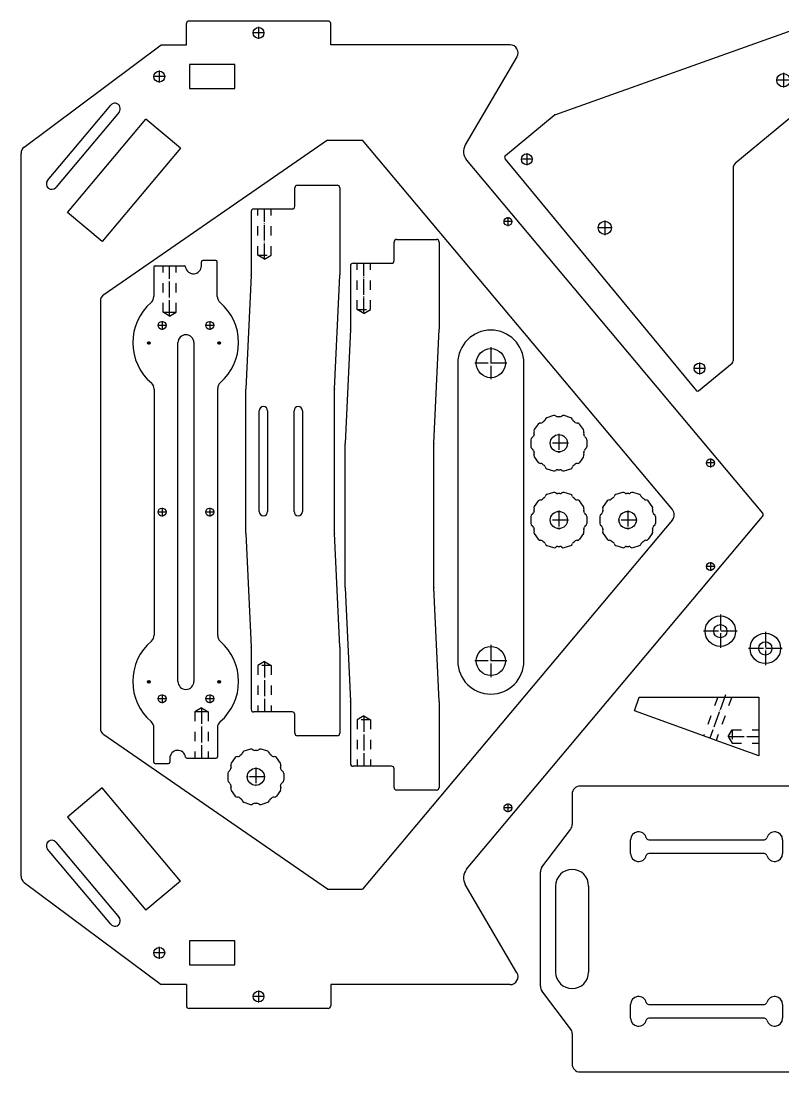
# Model space of a CAD drawing. Header units: millimetres. Extents: x -1774 to 3213, y -1776 to 780.
# Drawn here: x 1970 to 2545, y -961 to -167 of the extents above; entities that cross this region are included whole.
import ezdxf

# ---------------------------------------------------------------- set-up
doc = ezdxf.new("R2010")
doc.units = ezdxf.units.MM
doc.linetypes.add('DASHED', pattern=[15, 7, -8])
doc.linetypes.add('DOT_CENTER', pattern=[14, 12, -1, 0, -1])
doc.layers.add('1', color=7, linetype='Continuous')

# ---------------------------------------------------------------- blocks, each defined once
blk = doc.blocks.new('wagen_basis_10mm__17', base_point=(2362, -961))
at = {"color": 250, "linetype": 'Continuous'}
for p, q in [((2788, -745), (2392, -745)), ((2386, -751), (2386, -774.09)), ((2794, -751), (2794, -774.09)), ((2363.22, -806.22), (2384.78, -777.71)), ((2816.78, -806.22), (2795.21, -777.71)), ((2430.23, -796), (2430.23, -785.6)), ((2443.96, -785.55), (2531.27, -785.55)), ((2545, -785.6), (2545, -796)), ((2635, -785.6), (2635, -796)), ((2736.04, -785.55), (2648.73, -785.55)), ((2749.77, -796), (2749.77, -785.6)), ((2531.27, -796.05), (2443.96, -796.05)), ((2648.73, -796.05), (2736.04, -796.05)), ((2362, -896.16), (2362, -809.84)), ((2818, -896.16), (2818, -809.84)), ((2373.5, -820.5), (2373.5, -885.5)), ((2398.5, -820.5), (2398.5, -885.5)), ((2781.5, -820.5), (2781.5, -885.5)), ((2806.5, -820.5), (2806.5, -885.5)), ((2384.78, -928.29), (2363.22, -899.78)), ((2795.21, -928.29), (2816.78, -899.78)), ((2430.23, -920.4), (2430.23, -910)), ((2443.96, -909.95), (2531.27, -909.95)), ((2545, -910), (2545, -920.4)), ((2635, -920.4), (2635, -910)), ((2648.73, -909.95), (2736.04, -909.95)), ((2749.77, -910), (2749.77, -920.4)), ((2531.27, -920.45), (2443.96, -920.45)), ((2648.73, -920.45), (2736.04, -920.45)), ((2386, -931.91), (2386, -955)), ((2794, -931.91), (2794, -955)), ((2392, -961), (2788, -961))]:
    blk.add_line(p, q, dxfattribs=at)
for centre, radius, start, end in [((2392, -751), 6, 90, 180), ((2788, -751), 6, 360, 90), ((2380, -774.09), 6, 322.89203, 0), ((2800, -774.09), 6, 180, 217.10797), ((2436.23, -785.6), 6, 14.84767, 180), ((2443.96, -783.55), 2, 194.84767, 270), ((2531.27, -783.55), 2, 270, 345.15233), ((2539, -785.6), 6, 0, 165.15233), ((2641, -785.6), 6, 14.84767, 180), ((2648.73, -783.55), 2, 194.84767, 270), ((2736.04, -783.55), 2, 270, 345.15233), ((2743.77, -785.6), 6, 360, 165.15233), ((2436.23, -796), 6, 180, 345.15233), ((2443.96, -798.05), 2, 90, 165.15233), ((2531.27, -798.05), 2, 14.84767, 90), ((2539, -796), 6, 194.84767, 360), ((2641, -796), 6, 180, 345.15233), ((2648.73, -798.05), 2, 90, 165.15233), ((2736.04, -798.05), 2, 14.84767, 90), ((2743.77, -796), 6, 194.84767, 360), ((2368, -809.84), 6, 142.89203, 180), ((2386, -820.5), 12.5, 0, 180), ((2794, -820.5), 12.5, 0, 180), ((2812, -809.84), 6, 360, 37.10797), ((2386, -885.5), 12.5, 180, 0), ((2794, -885.5), 12.5, 180, 0), ((2368, -896.16), 6, 180, 217.10797), ((2812, -896.16), 6, 322.89203, 360), ((2436.23, -910), 6, 14.84767, 180), ((2539, -910), 6, 360, 165.15233), ((2641, -910), 6, 14.84767, 180), ((2743.77, -910), 6, 0, 165.15233), ((2443.96, -907.95), 2, 194.84767, 270), ((2531.27, -907.95), 2, 270, 345.15233), ((2648.73, -907.95), 2, 194.84767, 270), ((2736.04, -907.95), 2, 270, 345.15233), ((2436.23, -920.4), 6, 180, 345.15233), ((2443.96, -922.45), 2, 90, 165.15233), ((2531.27, -922.45), 2, 14.84767, 90), ((2539, -920.4), 6, 194.84767, 360), ((2641, -920.4), 6, 180, 345.15233), ((2648.73, -922.45), 2, 90, 165.15233), ((2736.04, -922.45), 2, 14.84767, 90), ((2743.77, -920.4), 6, 194.84767, 0), ((2380, -931.91), 6, 0, 37.10797), ((2800, -931.91), 6, 142.89203, 180), ((2392, -955), 6, 180, 270), ((2788, -955), 6, 270, 360)]:
    blk.add_arc(centre, radius, start, end, dxfattribs=at)
blk = doc.blocks.new('Vordans83', base_point=(2590, -853))
blk.add_blockref('wagen_basis_10mm__17', (2362, -961))
blk = doc.blocks.new('holzeinlage_griff__136', base_point=(2486.5, -639.5))
at = {"color": 250, "linetype": 'Continuous'}
for radius in [11.5, 5]:
    blk.add_circle((2498, -628), radius, dxfattribs=at)
at = {"layer": '1', "color": 30, "linetype": 'DOT_CENTER'}
for p, q in [((2498, -615.35), (2498, -640.65)), ((2510.65, -628), (2485.35, -628))]:
    blk.add_line(p, q, dxfattribs=at)
blk = doc.blocks.new('Vordans78', base_point=(2498, -628))
blk.add_blockref('holzeinlage_griff__136', (2486.5, -639.5))
blk = doc.blocks.new('holzeinlage_griff__138', base_point=(2520.5, -652.5))
at = {"color": 250, "linetype": 'Continuous'}
for radius in [11.5, 5]:
    blk.add_circle((2532, -641), radius, dxfattribs=at)
at = {"layer": '1', "color": 30, "linetype": 'DOT_CENTER'}
for p, q in [((2532, -628.35), (2532, -653.65)), ((2544.65, -641), (2519.35, -641))]:
    blk.add_line(p, q, dxfattribs=at)
blk = doc.blocks.new('Vordans76', base_point=(2532, -641))
blk.add_blockref('holzeinlage_griff__138', (2520.5, -652.5))
blk = doc.blocks.new('dose_409__166', base_point=(2054, -728))
at = {"color": 250, "linetype": 'Continuous'}
for p, q in [((2105.9, -352), (2105.9, -349)), ((2116.9, -348), (2106.9, -348)), ((2117.9, -375.05), (2117.9, -349)), ((2069.9, -353), (2069.9, -375.21)), ((2070.9, -352), (2076.9, -352)), ((2076.9, -352), (2086.9, -352)), ((2086.9, -352), (2092.98, -352)), ((2088.19, -666), (2088.19, -410)), ((2100.19, -410), (2100.19, -666)), ((2070.19, -445.03), (2070.19, -630.97)), ((2118.19, -631.29), (2118.19, -444.71)), ((2070, -727), (2070, -700.87)), ((2118, -700.87), (2118, -723)), ((2071, -728), (2081, -728)), ((2082, -724), (2082, -727)), ((2094.93, -724), (2100.96, -724)), ((2100.96, -724), (2110.96, -724)), ((2110.96, -724), (2117, -724))]:
    blk.add_line(p, q, dxfattribs=at)
at = {"color": 160, "linetype": 'DASHED'}
for p, q in [((2076.9, -387), (2076.9, -352)), ((2086.9, -387), (2086.9, -352)), ((2076.9, -387), (2081.9, -387)), ((2081.9, -390), (2076.9, -387)), ((2081.9, -387), (2086.9, -387)), ((2081.9, -390), (2086.9, -387)), ((2105.96, -686), (2100.96, -689)), ((2105.96, -689), (2100.96, -689)), ((2100.96, -689), (2100.96, -724)), ((2105.96, -686), (2110.96, -689)), ((2110.96, -689), (2105.96, -689)), ((2110.96, -689), (2110.96, -724))]:
    blk.add_line(p, q, dxfattribs=at)
at = {"color": 250, "linetype": 'Continuous'}
for centre, radius in [((2076.19, -397), 3), ((2112.19, -397), 3), ((2066.12, -410.25), 1), ((2119.34, -410.25), 1), ((2076.19, -538), 3), ((2112.19, -538), 3), ((2066.12, -666.25), 1), ((2119.34, -666.25), 1), ((2076.19, -679), 3), ((2112.19, -679), 3)]:
    blk.add_circle(centre, radius, dxfattribs=at)
for centre, radius, start, end in [((2106.9, -349), 1, 90, 180), ((2116.9, -349), 1, 0, 90), ((2070.9, -353), 1, 90, 180), ((2092.98, -353), 1, 8.21321, 90), ((2099.9, -352), 6, 188.21321, 0), ((2094, -410), 40, 130.86285, 229.60748), ((2063.9, -375.21), 6, 310.86285, 0), ((2123.9, -375.05), 6, 180, 229.45107), ((2094, -410), 40, 311.02038, 49.45107), ((2094.19, -410), 6, 0, 180), ((2064.19, -445.03), 6, 0, 49.60748), ((2124.19, -444.71), 6, 131.02038, 180), ((2064.19, -630.97), 6, 310.39252, 0), ((2124.19, -631.29), 6, 180, 228.97962), ((2094, -666), 40, 130.39252, 229.29429), ((2094, -666), 40, 310.70571, 48.97962), ((2094.19, -666), 6, 180, 0), ((2064, -700.87), 6, 0, 49.29429), ((2124, -700.87), 6, 130.70571, 180), ((2088, -724), 6, 8.21321, 180), ((2071, -727), 1, 180, 270), ((2081, -727), 1, 270, 0), ((2094.93, -723), 1, 188.21321, 270), ((2117, -723), 1, 270, 0)]:
    blk.add_arc(centre, radius, start, end, dxfattribs=at)
at = {"layer": '1', "color": 30, "linetype": 'DOT_CENTER'}
for p, q in [((2081.9, -390), (2081.9, -352)), ((2079.49, -397), (2072.89, -397)), ((2076.19, -393.7), (2076.19, -400.3)), ((2115.49, -397), (2108.89, -397)), ((2112.19, -393.7), (2112.19, -400.3)), ((2067.22, -410.25), (2065.02, -410.25)), ((2066.12, -409.15), (2066.12, -411.35)), ((2120.44, -410.25), (2118.24, -410.25)), ((2119.34, -409.15), (2119.34, -411.35)), ((2079.49, -538), (2072.89, -538)), ((2076.19, -534.7), (2076.19, -541.3)), ((2115.49, -538), (2108.89, -538)), ((2112.19, -534.7), (2112.19, -541.3)), ((2067.22, -666.25), (2065.02, -666.25)), ((2066.12, -665.15), (2066.12, -667.35)), ((2120.44, -666.25), (2118.24, -666.25)), ((2119.34, -665.15), (2119.34, -667.35)), ((2079.49, -679), (2072.89, -679)), ((2076.19, -675.7), (2076.19, -682.3)), ((2115.49, -679), (2108.89, -679)), ((2112.19, -675.7), (2112.19, -682.3)), ((2105.96, -686), (2105.96, -724))]:
    blk.add_line(p, q, dxfattribs=at)
blk = doc.blocks.new('Vordans47', base_point=(2094, -538))
blk.add_blockref('dose_409__166', (2054, -728))
blk = doc.blocks.new('füße_1__174', base_point=(2433.02, -722.27))
at = {"color": 250, "linetype": 'Continuous'}
for p, q in [((2433.02, -688.07), (2436.78, -677.73)), ((2436.78, -677.73), (2496.03, -677.73)), ((2496.03, -677.73), (2506.67, -677.73)), ((2506.67, -677.73), (2526.98, -677.73)), ((2526.98, -677.73), (2526.98, -702.61)), ((2485.34, -707.11), (2433.02, -688.07)), ((2526.98, -702.61), (2526.98, -712.61)), ((2494.73, -710.53), (2485.34, -707.11)), ((2526.98, -722.27), (2494.73, -710.53)), ((2526.98, -712.61), (2526.98, -722.27))]:
    blk.add_line(p, q, dxfattribs=at)
at = {"color": 160, "linetype": 'DASHED'}
for p, q in [((2496.03, -677.73), (2485.34, -707.11)), ((2506.67, -677.73), (2494.73, -710.53)), ((2503.98, -707.61), (2506.98, -702.61)), ((2506.98, -702.61), (2506.98, -712.61)), ((2506.98, -702.61), (2526.98, -702.61)), ((2503.98, -707.61), (2506.98, -712.61)), ((2506.98, -712.61), (2526.98, -712.61))]:
    blk.add_line(p, q, dxfattribs=at)
at = {"layer": '1', "color": 30, "linetype": 'DOT_CENTER'}
for p, q in [((2501.97, -676.02), (2490.03, -708.82)), ((2503.98, -707.61), (2526.98, -707.61))]:
    blk.add_line(p, q, dxfattribs=at)
blk = doc.blocks.new('Vordans39', base_point=(2480, -700))
blk.add_blockref('füße_1__174', (2433.02, -722.27))
blk = doc.blocks.new('seitenteil_wagen__175', base_point=(2334.95, -446.67))
at = {"color": 250, "linetype": 'Continuous'}
for p, q in [((2373.01, -237.79), (2556.52, -172.3)), ((2509.78, -273.82), (2580.84, -215.12)), ((2335.68, -268.48), (2372.41, -238.13)), ((2335.41, -271.3), (2479.98, -446.3)), ((2507.6, -278.45), (2507.6, -423.84)), ((2481.39, -446.44), (2506.87, -425.38))]:
    blk.add_line(p, q, dxfattribs=at)
for centre, radius in [((2564.92, -195.84), 5), ((2545.65, -211.76), 5), ((2351.73, -271.43), 4.1), ((2410.73, -323.22), 5), ((2482.29, -429.48), 4.1)]:
    blk.add_circle(centre, radius, dxfattribs=at)
for centre, radius, start, end in [((2564.92, -195.84), 25, 309.55967, 109.6422), ((2373.68, -239.68), 2, 109.6422, 129.55967), ((2336.95, -270.02), 2, 129.55967, 219.55967), ((2513.6, -278.45), 6, 129.55967, 180), ((2505.6, -423.84), 2, 309.55967, 0), ((2480.75, -445.67), 1, 219.55967, 309.55967)]:
    blk.add_arc(centre, radius, start, end, dxfattribs=at)
at = {"layer": '1', "color": 30, "linetype": 'DOT_CENTER'}
for p, q in [((2564.92, -190.34), (2564.92, -201.34)), ((2570.42, -195.84), (2559.42, -195.84)), ((2545.65, -206.26), (2545.65, -217.26)), ((2551.15, -211.76), (2540.15, -211.76)), ((2351.73, -266.92), (2351.73, -275.94)), ((2356.24, -271.43), (2347.22, -271.43)), ((2416.23, -323.22), (2405.23, -323.22)), ((2410.73, -317.72), (2410.73, -328.72)), ((2482.29, -424.97), (2482.29, -433.99)), ((2486.8, -429.48), (2477.78, -429.48))]:
    blk.add_line(p, q, dxfattribs=at)
blk = doc.blocks.new('Vordans38', base_point=(2503.73, -278.82))
blk.add_blockref('seitenteil_wagen__175', (2334.95, -446.67))
blk = doc.blocks.new('spanngriff_8mm__182', base_point=(2354.9, -506.96))
at = {"color": 250, "linetype": 'Continuous'}
for p, q in [((2371.96, -465.13), (2367, -466.74)), ((2385, -466.74), (2380.04, -465.13)), ((2360.46, -471.49), (2357.4, -475.71)), ((2394.6, -475.71), (2391.54, -471.49)), ((2354.9, -483.39), (2354.9, -488.61)), ((2397.1, -483.39), (2397.1, -488.61)), ((2357.4, -496.29), (2360.46, -500.51)), ((2394.6, -496.29), (2391.54, -500.51)), ((2367, -505.26), (2371.96, -506.87)), ((2380.04, -506.87), (2385, -505.26))]:
    blk.add_line(p, q, dxfattribs=at)
blk.add_circle((2376, -486), 6.5, dxfattribs=at)
for centre, radius, start, end in [((2363.87, -467.77), 1.9, 303.62895, 348.09807), ((2367.59, -468.55), 1.9, 108, 168.09807), ((2372.55, -466.94), 1.9, 47.90193, 108), ((2375.09, -464.12), 1.9, 227.90193, 272.37105), ((2376, -486), 20, 87.62895, 92.37105), ((2376.91, -464.12), 1.9, 267.62895, 312.09807), ((2379.45, -466.94), 1.9, 72, 132.09807), ((2384.41, -468.55), 1.9, 11.90193, 72), ((2388.13, -467.77), 1.9, 191.90193, 236.37105), ((2358.94, -476.83), 1.9, 144, 204.09807), ((2362, -472.61), 1.9, 83.90193, 144), ((2362.41, -468.83), 1.9, 263.90193, 308.37105), ((2376, -486), 20, 123.62895, 128.37105), ((2376, -486), 20, 51.62895, 56.37105), ((2389.59, -468.83), 1.9, 231.62895, 276.09807), ((2390, -472.61), 1.9, 36, 96.09807), ((2393.06, -476.83), 1.9, 335.90193, 36), ((2356.8, -483.39), 1.9, 119.90193, 180), ((2354.91, -480.1), 1.9, 299.90193, 344.37105), ((2376, -486), 20, 159.62895, 164.37105), ((2355.47, -478.38), 1.9, 339.62895, 24.09807), ((2396.53, -478.38), 1.9, 155.90193, 200.37105), ((2376, -486), 20, 15.62895, 20.37105), ((2397.09, -480.1), 1.9, 195.62895, 240.09807), ((2395.2, -483.39), 1.9, 0, 60.09807), ((2356.8, -488.61), 1.9, 180, 240.09807), ((2354.91, -491.9), 1.9, 15.62895, 60.09807), ((2376, -486), 20, 195.62895, 200.37105), ((2376, -486), 20, 339.62895, 344.37105), ((2397.09, -491.9), 1.9, 119.90193, 164.37105), ((2395.2, -488.61), 1.9, 299.90193, 0), ((2358.94, -495.17), 1.9, 155.90193, 216), ((2355.47, -493.62), 1.9, 335.90193, 20.37105), ((2393.06, -495.17), 1.9, 324, 24.09807), ((2396.53, -493.62), 1.9, 159.62895, 204.09807), ((2362, -499.39), 1.9, 216, 276.09807), ((2362.41, -503.17), 1.9, 51.62895, 96.09807), ((2376, -486), 20, 231.62895, 236.37105), ((2363.87, -504.23), 1.9, 11.90193, 56.37105), ((2367.59, -503.45), 1.9, 191.90193, 252), ((2372.55, -505.06), 1.9, 252, 312.09807), ((2375.09, -507.88), 1.9, 87.62895, 132.09807), ((2376, -486), 20, 267.62895, 272.37105), ((2376.91, -507.88), 1.9, 47.90193, 92.37105), ((2379.45, -505.06), 1.9, 227.90193, 288), ((2384.41, -503.45), 1.9, 288, 348.09807), ((2388.13, -504.23), 1.9, 123.62895, 168.09807), ((2376, -486), 20, 303.62895, 308.37105), ((2389.59, -503.17), 1.9, 83.90193, 128.37105), ((2390, -499.39), 1.9, 263.90193, 324)]:
    blk.add_arc(centre, radius, start, end, dxfattribs=at)
at = {"layer": '1', "color": 30, "linetype": 'DOT_CENTER'}
for p, q in [((2376, -478.85), (2376, -493.15)), ((2383.15, -486), (2368.85, -486))]:
    blk.add_line(p, q, dxfattribs=at)
blk = doc.blocks.new('Vordans31', base_point=(2376, -486))
blk.add_blockref('spanngriff_8mm__182', (2354.9, -506.96))
blk = doc.blocks.new('spanngriff_8mm__184', base_point=(2406.9, -564.96))
at = {"color": 250, "linetype": 'Continuous'}
for p, q in [((2423.96, -523.13), (2419, -524.74)), ((2437, -524.74), (2432.04, -523.13)), ((2412.46, -529.49), (2409.4, -533.71)), ((2446.6, -533.71), (2443.54, -529.49)), ((2406.9, -541.39), (2406.9, -546.61)), ((2449.1, -541.39), (2449.1, -546.61)), ((2409.4, -554.29), (2412.46, -558.51)), ((2446.6, -554.29), (2443.54, -558.51)), ((2419, -563.26), (2423.96, -564.87)), ((2432.04, -564.87), (2437, -563.26))]:
    blk.add_line(p, q, dxfattribs=at)
blk.add_circle((2428, -544), 6.5, dxfattribs=at)
for centre, radius, start, end in [((2424.55, -524.94), 1.9, 47.90193, 108), ((2427.09, -522.12), 1.9, 227.90193, 272.37105), ((2428, -544), 20, 87.62895, 92.37105), ((2428.91, -522.12), 1.9, 267.62895, 312.09807), ((2431.45, -524.94), 1.9, 72, 132.09807), ((2414, -530.61), 1.9, 83.90193, 144), ((2414.41, -526.83), 1.9, 263.90193, 308.37105), ((2428, -544), 20, 123.62895, 128.37105), ((2415.87, -525.77), 1.9, 303.62895, 348.09807), ((2419.59, -526.55), 1.9, 108, 168.09807), ((2436.41, -526.55), 1.9, 11.90193, 72), ((2440.13, -525.77), 1.9, 191.90193, 236.37105), ((2428, -544), 20, 51.62895, 56.37105), ((2441.59, -526.83), 1.9, 231.62895, 276.09807), ((2442, -530.61), 1.9, 36, 96.09807), ((2408.8, -541.39), 1.9, 119.90193, 180), ((2406.91, -538.1), 1.9, 299.90193, 344.37105), ((2428, -544), 20, 159.62895, 164.37105), ((2410.94, -534.83), 1.9, 144, 204.09807), ((2407.47, -536.38), 1.9, 339.62895, 24.09807), ((2445.06, -534.83), 1.9, 335.90193, 36), ((2448.53, -536.38), 1.9, 155.90193, 200.37105), ((2428, -544), 20, 15.62895, 20.37105), ((2449.09, -538.1), 1.9, 195.62895, 240.09807), ((2447.2, -541.39), 1.9, 0, 60.09807), ((2408.8, -546.61), 1.9, 180, 240.09807), ((2447.2, -546.61), 1.9, 299.90193, 0), ((2406.91, -549.9), 1.9, 15.62895, 60.09807), ((2428, -544), 20, 195.62895, 200.37105), ((2410.94, -553.17), 1.9, 155.90193, 216), ((2407.47, -551.62), 1.9, 335.90193, 20.37105), ((2445.06, -553.17), 1.9, 324, 24.09807), ((2448.53, -551.62), 1.9, 159.62895, 204.09807), ((2428, -544), 20, 339.62895, 344.37105), ((2449.09, -549.9), 1.9, 119.90193, 164.37105), ((2414, -557.39), 1.9, 216, 276.09807), ((2414.41, -561.17), 1.9, 51.62895, 96.09807), ((2428, -544), 20, 231.62895, 236.37105), ((2415.87, -562.23), 1.9, 11.90193, 56.37105), ((2419.59, -561.45), 1.9, 191.90193, 252), ((2436.41, -561.45), 1.9, 288, 348.09807), ((2440.13, -562.23), 1.9, 123.62895, 168.09807), ((2428, -544), 20, 303.62895, 308.37105), ((2441.59, -561.17), 1.9, 83.90193, 128.37105), ((2442, -557.39), 1.9, 263.90193, 324), ((2424.55, -563.06), 1.9, 252, 312.09807), ((2427.09, -565.88), 1.9, 87.62895, 132.09807), ((2428, -544), 20, 267.62895, 272.37105), ((2428.91, -565.88), 1.9, 47.90193, 92.37105), ((2431.45, -563.06), 1.9, 227.90193, 288)]:
    blk.add_arc(centre, radius, start, end, dxfattribs=at)
at = {"layer": '1', "color": 30, "linetype": 'DOT_CENTER'}
for p, q in [((2428, -536.85), (2428, -551.15)), ((2435.15, -544), (2420.85, -544))]:
    blk.add_line(p, q, dxfattribs=at)
blk = doc.blocks.new('Vordans29', base_point=(2428, -544))
blk.add_blockref('spanngriff_8mm__184', (2406.9, -564.96))
blk = doc.blocks.new('spanngriff_8mm__185', base_point=(2125.9, -758.96))
at = {"color": 250, "linetype": 'Continuous'}
for p, q in [((2142.96, -717.13), (2138, -718.74)), ((2156, -718.74), (2151.04, -717.13)), ((2131.46, -723.49), (2128.4, -727.71)), ((2165.6, -727.71), (2162.54, -723.49)), ((2125.9, -735.39), (2125.9, -740.61)), ((2168.1, -735.39), (2168.1, -740.61)), ((2128.4, -748.29), (2131.46, -752.51)), ((2165.6, -748.29), (2162.54, -752.51)), ((2138, -757.26), (2142.96, -758.87)), ((2151.04, -758.87), (2156, -757.26))]:
    blk.add_line(p, q, dxfattribs=at)
blk.add_circle((2147, -738), 6.5, dxfattribs=at)
for centre, radius, start, end in [((2133.41, -720.83), 1.9, 263.90193, 308.37105), ((2147, -738), 20, 123.62895, 128.37105), ((2134.87, -719.77), 1.9, 303.62895, 348.09807), ((2138.59, -720.55), 1.9, 108, 168.09807), ((2143.55, -718.94), 1.9, 47.90193, 108), ((2146.09, -716.12), 1.9, 227.90193, 272.37105), ((2147, -738), 20, 87.62895, 92.37105), ((2147.91, -716.12), 1.9, 267.62895, 312.09807), ((2150.45, -718.94), 1.9, 72, 132.09807), ((2155.41, -720.55), 1.9, 11.90193, 72), ((2159.13, -719.77), 1.9, 191.90193, 236.37105), ((2147, -738), 20, 51.62895, 56.37105), ((2160.59, -720.83), 1.9, 231.62895, 276.09807), ((2129.94, -728.83), 1.9, 144, 204.09807), ((2126.47, -730.38), 1.9, 339.62895, 24.09807), ((2133, -724.61), 1.9, 83.90193, 144), ((2161, -724.61), 1.9, 36, 96.09807), ((2164.06, -728.83), 1.9, 335.90193, 36), ((2167.53, -730.38), 1.9, 155.90193, 200.37105), ((2127.8, -735.39), 1.9, 119.90193, 180), ((2125.91, -732.1), 1.9, 299.90193, 344.37105), ((2147, -738), 20, 159.62895, 164.37105), ((2147, -738), 20, 15.62895, 20.37105), ((2168.09, -732.1), 1.9, 195.62895, 240.09807), ((2166.2, -735.39), 1.9, 0, 60.09807), ((2127.8, -740.61), 1.9, 180, 240.09807), ((2125.91, -743.9), 1.9, 15.62895, 60.09807), ((2147, -738), 20, 195.62895, 200.37105), ((2126.47, -745.62), 1.9, 335.90193, 20.37105), ((2167.53, -745.62), 1.9, 159.62895, 204.09807), ((2147, -738), 20, 339.62895, 344.37105), ((2168.09, -743.9), 1.9, 119.90193, 164.37105), ((2166.2, -740.61), 1.9, 299.90193, 0), ((2129.94, -747.17), 1.9, 155.90193, 216), ((2133, -751.39), 1.9, 216, 276.09807), ((2133.41, -755.17), 1.9, 51.62895, 96.09807), ((2147, -738), 20, 231.62895, 236.37105), ((2147, -738), 20, 303.62895, 308.37105), ((2160.59, -755.17), 1.9, 83.90193, 128.37105), ((2161, -751.39), 1.9, 263.90193, 324), ((2164.06, -747.17), 1.9, 324, 24.09807), ((2134.87, -756.23), 1.9, 11.90193, 56.37105), ((2138.59, -755.45), 1.9, 191.90193, 252), ((2143.55, -757.06), 1.9, 252, 312.09807), ((2146.09, -759.88), 1.9, 87.62895, 132.09807), ((2147, -738), 20, 267.62895, 272.37105), ((2147.91, -759.88), 1.9, 47.90193, 92.37105), ((2150.45, -757.06), 1.9, 227.90193, 288), ((2155.41, -755.45), 1.9, 288, 348.09807), ((2159.13, -756.23), 1.9, 123.62895, 168.09807)]:
    blk.add_arc(centre, radius, start, end, dxfattribs=at)
at = {"layer": '1', "color": 30, "linetype": 'DOT_CENTER'}
for p, q in [((2154.15, -738), (2139.85, -738)), ((2147, -730.85), (2147, -745.15))]:
    blk.add_line(p, q, dxfattribs=at)
blk = doc.blocks.new('Vordans28', base_point=(2147, -738))
blk.add_blockref('spanngriff_8mm__185', (2125.9, -758.96))
blk = doc.blocks.new('spanngriff_8mm__186', base_point=(2354.9, -564.96))
at = {"color": 250, "linetype": 'Continuous'}
for p, q in [((2371.96, -523.13), (2367, -524.74)), ((2385, -524.74), (2380.04, -523.13)), ((2360.47, -529.49), (2357.4, -533.71)), ((2394.6, -533.71), (2391.54, -529.49)), ((2354.9, -541.39), (2354.9, -546.61)), ((2397.1, -541.39), (2397.1, -546.61)), ((2357.4, -554.29), (2360.47, -558.51)), ((2394.6, -554.29), (2391.54, -558.51)), ((2367, -563.26), (2371.96, -564.87)), ((2380.04, -564.87), (2385, -563.26))]:
    blk.add_line(p, q, dxfattribs=at)
blk.add_circle((2376, -544), 6.5, dxfattribs=at)
for centre, radius, start, end in [((2372.55, -524.94), 1.9, 47.90193, 108), ((2375.09, -522.12), 1.9, 227.90193, 272.37105), ((2376, -544), 20, 87.62895, 92.37105), ((2376.91, -522.12), 1.9, 267.62895, 312.09807), ((2379.45, -524.94), 1.9, 72, 132.09807), ((2362, -530.61), 1.9, 83.90193, 144), ((2362.41, -526.83), 1.9, 263.90193, 308.37105), ((2376, -544), 20, 123.62895, 128.37105), ((2363.87, -525.77), 1.9, 303.62895, 348.09807), ((2367.59, -526.55), 1.9, 108, 168.09807), ((2384.41, -526.55), 1.9, 11.90193, 72), ((2388.13, -525.77), 1.9, 191.90193, 236.37105), ((2376, -544), 20, 51.62895, 56.37105), ((2389.6, -526.83), 1.9, 231.62895, 276.09807), ((2390, -530.61), 1.9, 36, 96.09807), ((2356.8, -541.39), 1.9, 119.90193, 180), ((2354.91, -538.1), 1.9, 299.90193, 344.37105), ((2376, -544), 20, 159.62895, 164.37105), ((2358.94, -534.83), 1.9, 144, 204.09807), ((2355.47, -536.38), 1.9, 339.62895, 24.09807), ((2393.06, -534.83), 1.9, 335.90193, 36), ((2396.53, -536.38), 1.9, 155.90193, 200.37105), ((2376, -544), 20, 15.62895, 20.37105), ((2397.09, -538.1), 1.9, 195.62895, 240.09807), ((2395.2, -541.39), 1.9, 0, 60.09807), ((2356.8, -546.61), 1.9, 180, 240.09807), ((2395.2, -546.61), 1.9, 299.90193, 0), ((2354.91, -549.9), 1.9, 15.62895, 60.09807), ((2376, -544), 20, 195.62895, 200.37105), ((2358.94, -553.17), 1.9, 155.90193, 216), ((2355.47, -551.62), 1.9, 335.90193, 20.37105), ((2393.06, -553.17), 1.9, 324, 24.09807), ((2396.53, -551.62), 1.9, 159.62895, 204.09807), ((2376, -544), 20, 339.62895, 344.37105), ((2397.09, -549.9), 1.9, 119.90193, 164.37105), ((2362, -557.39), 1.9, 216, 276.09807), ((2362.41, -561.17), 1.9, 51.62895, 96.09807), ((2376, -544), 20, 231.62895, 236.37105), ((2363.87, -562.23), 1.9, 11.90193, 56.37105), ((2367.59, -561.45), 1.9, 191.90193, 252), ((2384.41, -561.45), 1.9, 288, 348.09807), ((2388.13, -562.23), 1.9, 123.62895, 168.09807), ((2376, -544), 20, 303.62895, 308.37105), ((2389.6, -561.17), 1.9, 83.90193, 128.37105), ((2390, -557.39), 1.9, 263.90193, 324), ((2372.55, -563.06), 1.9, 252, 312.09807), ((2375.09, -565.88), 1.9, 87.62895, 132.09807), ((2376, -544), 20, 267.62895, 272.37105), ((2376.91, -565.88), 1.9, 47.90193, 92.37105), ((2379.45, -563.06), 1.9, 227.90193, 288)]:
    blk.add_arc(centre, radius, start, end, dxfattribs=at)
at = {"layer": '1', "color": 30, "linetype": 'DOT_CENTER'}
for p, q in [((2376, -536.85), (2376, -551.15)), ((2383.15, -544), (2368.85, -544))]:
    blk.add_line(p, q, dxfattribs=at)
blk = doc.blocks.new('Vordans27', base_point=(2376, -544))
blk.add_blockref('spanngriff_8mm__186', (2354.9, -564.96))
blk = doc.blocks.new('hebel_kurz_104__205', base_point=(2299.58, -675.5))
at = {"color": 250, "linetype": 'Continuous'}
for p, q in [((2299.58, -425.5), (2299.58, -650.5)), ((2349.58, -650.5), (2349.58, -425.5))]:
    blk.add_line(p, q, dxfattribs=at)
for centre in [(2324.58, -425.5), (2324.58, -650.5)]:
    blk.add_circle(centre, 11, dxfattribs=at)
for centre, start, end in [((2324.58, -425.5), 0, 180), ((2324.58, -650.5), 180, 0)]:
    blk.add_arc(centre, 25, start, end, dxfattribs=at)
at = {"layer": '1', "color": 30, "linetype": 'DOT_CENTER'}
for p, q in [((2324.58, -413.4), (2324.58, -437.6)), ((2336.68, -425.5), (2312.48, -425.5)), ((2324.58, -638.4), (2324.58, -662.6)), ((2336.68, -650.5), (2312.48, -650.5))]:
    blk.add_line(p, q, dxfattribs=at)
blk = doc.blocks.new('Vordans5', base_point=(2324.58, -538))
blk.add_blockref('hebel_kurz_104__205', (2299.58, -675.5))
blk = doc.blocks.new('kamerabefestigung_300_2_1_1__207', base_point=(2214.5, -748))
at = {"color": 250, "linetype": 'Continuous'}
for p, q in [((2253.5, -332), (2283.5, -332)), ((2251.5, -348), (2251.5, -334)), ((2285.5, -334), (2285.5, -399.86)), ((2218.5, -352), (2218.5, -399.86)), ((2220.5, -350), (2223.54, -350)), ((2223.54, -350), (2233.54, -350)), ((2233.54, -350), (2249.5, -350)), ((2218.49, -400.14), (2214.51, -485.86)), ((2281.51, -485.86), (2285.49, -400.14)), ((2214.5, -594.86), (2214.5, -486.14)), ((2281.5, -594.86), (2281.5, -486.14)), ((2214.51, -595.14), (2218.49, -680.86)), ((2285.49, -680.86), (2281.51, -595.14)), ((2218.5, -681.14), (2218.5, -728)), ((2285.5, -681.14), (2285.5, -746)), ((2223.54, -730), (2220.5, -730)), ((2233.54, -730), (2223.54, -730)), ((2249.5, -730), (2233.54, -730)), ((2251.5, -746), (2251.5, -732)), ((2283.5, -748), (2253.5, -748))]:
    blk.add_line(p, q, dxfattribs=at)
at = {"color": 160, "linetype": 'DASHED'}
for p, q in [((2223.54, -385), (2223.54, -350)), ((2233.54, -385), (2233.54, -350)), ((2228.54, -388), (2223.54, -385)), ((2223.54, -385), (2233.54, -385)), ((2228.54, -388), (2233.54, -385)), ((2228.54, -692), (2223.54, -695)), ((2233.54, -695), (2223.54, -695)), ((2223.54, -695), (2223.54, -730)), ((2228.54, -692), (2233.54, -695)), ((2233.54, -695), (2233.54, -730))]:
    blk.add_line(p, q, dxfattribs=at)
at = {"color": 250, "linetype": 'Continuous'}
for centre, radius, start, end in [((2253.5, -334), 2, 90, 180), ((2283.5, -334), 2, 0, 90), ((2249.5, -348), 2, 270, 0), ((2220.5, -352), 2, 90, 180), ((2212.5, -399.86), 6, 357.337, 0), ((2279.5, -399.86), 6, 357.337, 0), ((2220.5, -486.14), 6, 177.337, 180), ((2287.5, -486.14), 6, 177.337, 180), ((2220.5, -594.86), 6, 180, 182.663), ((2287.5, -594.86), 6, 180, 182.663), ((2212.5, -681.14), 6, 0, 2.663), ((2279.5, -681.14), 6, 0, 2.663), ((2220.5, -728), 2, 180, 270), ((2249.5, -732), 2, 0, 90), ((2253.5, -746), 2, 180, 270), ((2283.5, -746), 2, 270, 0)]:
    blk.add_arc(centre, radius, start, end, dxfattribs=at)
at = {"layer": '1', "color": 30, "linetype": 'DOT_CENTER'}
for p, q in [((2228.54, -388), (2228.54, -350)), ((2228.54, -692), (2228.54, -730))]:
    blk.add_line(p, q, dxfattribs=at)
blk = doc.blocks.new('Vordans3', base_point=(2250, -540))
blk.add_blockref('kamerabefestigung_300_2_1_1__207', (2214.5, -748))
blk = doc.blocks.new('kamerabefestigung_300__217', base_point=(2139.5, -707))
at = {"color": 250, "linetype": 'Continuous'}
for p, q in [((2176.5, -307), (2176.5, -293)), ((2178.5, -291), (2208.5, -291)), ((2210.5, -293), (2210.5, -358.86)), ((2145.5, -309), (2148.54, -309)), ((2148.54, -309), (2158.54, -309)), ((2158.54, -309), (2174.5, -309)), ((2143.5, -311), (2143.5, -358.86)), ((2143.49, -359.14), (2139.51, -444.86)), ((2206.51, -444.86), (2210.49, -359.14)), ((2139.5, -553.86), (2139.5, -445.14)), ((2206.5, -553.86), (2206.5, -445.14)), ((2149.5, -537.6), (2149.5, -461.4)), ((2155.9, -461.4), (2155.9, -537.6)), ((2175.9, -537.6), (2175.9, -461.4)), ((2182.3, -461.4), (2182.3, -537.6)), ((2139.51, -554.14), (2143.49, -639.86)), ((2210.49, -639.86), (2206.51, -554.14)), ((2143.5, -640.14), (2143.5, -687)), ((2210.5, -640.14), (2210.5, -705)), ((2148.54, -689), (2145.5, -689)), ((2158.54, -689), (2148.54, -689)), ((2174.5, -689), (2158.54, -689)), ((2176.5, -705), (2176.5, -691)), ((2208.5, -707), (2178.5, -707))]:
    blk.add_line(p, q, dxfattribs=at)
at = {"color": 160, "linetype": 'DASHED'}
for p, q in [((2148.54, -344), (2148.54, -309)), ((2158.54, -344), (2158.54, -309)), ((2153.54, -347), (2148.54, -344)), ((2148.54, -344), (2158.54, -344)), ((2153.54, -347), (2158.54, -344)), ((2153.54, -651), (2148.54, -654)), ((2153.54, -651), (2158.54, -654)), ((2158.54, -654), (2148.54, -654)), ((2148.54, -654), (2148.54, -689)), ((2158.54, -654), (2158.54, -689))]:
    blk.add_line(p, q, dxfattribs=at)
at = {"color": 250, "linetype": 'Continuous'}
for centre, radius, start, end in [((2178.5, -293), 2, 90, 180), ((2208.5, -293), 2, 0, 90), ((2145.5, -311), 2, 90, 180), ((2174.5, -307), 2, 270, 0), ((2137.5, -358.86), 6, 357.337, 0), ((2204.5, -358.86), 6, 357.337, 360), ((2145.5, -445.14), 6, 177.337, 180), ((2212.5, -445.14), 6, 177.337, 180), ((2152.7, -461.4), 3.2, 0, 180), ((2179.1, -461.4), 3.2, 0, 180), ((2152.7, -537.6), 3.2, 180, 360), ((2179.1, -537.6), 3.2, 180, 0), ((2145.5, -553.86), 6, 180, 182.663), ((2212.5, -553.86), 6, 180, 182.663), ((2137.5, -640.14), 6, 0, 2.663), ((2204.5, -640.14), 6, 0, 2.663), ((2145.5, -687), 2, 180, 270), ((2174.5, -691), 2, 0, 90), ((2178.5, -705), 2, 180, 270), ((2208.5, -705), 2, 270, 0)]:
    blk.add_arc(centre, radius, start, end, dxfattribs=at)
at = {"layer": '1', "color": 30, "linetype": 'DOT_CENTER'}
for p, q in [((2153.54, -347), (2153.54, -309)), ((2153.54, -651), (2153.54, -689))]:
    blk.add_line(p, q, dxfattribs=at)
blk = doc.blocks.new('Vordans162', base_point=(2175, -499))
blk.add_blockref('kamerabefestigung_300__217', (2139.5, -707))
blk = doc.blocks.new('frontplatte_301__221', base_point=(1969.58, -913))
at = {"color": 250, "linetype": 'Continuous'}
for p, q in [((2094.58, -185), (2094.58, -169)), ((2201.58, -167), (2096.58, -167)), ((2203.58, -185), (2203.58, -169)), ((1971.99, -262.18), (2075.52, -185)), ((2075.52, -185), (2094.58, -185)), ((2339.11, -185), (2203.58, -185)), ((2344.29, -194.03), (2305.27, -260.62)), ((2097, -199.95), (2097, -218.05)), ((2131.1, -199.95), (2097, -199.95)), ((2131.1, -218.05), (2131.1, -199.95)), ((2097, -218.05), (2131.1, -218.05)), ((1989.68, -287.39), (2037.37, -230.55)), ((2043.66, -235.82), (1995.96, -292.67)), ((2004.72, -311.63), (2063.86, -241.16)), ((2089.98, -263.07), (2063.86, -241.16)), ((2201.09, -257), (2032.17, -373.75)), ((2201.09, -257), (2227.51, -257)), ((2461.74, -536.14), (2227.51, -257)), ((1969.58, -813.01), (1969.58, -266.99)), ((2089.98, -263.07), (2030.84, -333.55)), ((2306.24, -272.11), (2529.95, -538.71)), ((2030.84, -333.55), (2004.72, -311.63)), ((2029.58, -378.69), (2029.58, -701.31)), ((2461.74, -543.86), (2227.51, -823)), ((2306.24, -807.89), (2529.95, -541.29)), ((2201.09, -823), (2032.17, -706.25)), ((2030.84, -746.45), (2004.72, -768.37)), ((2089.98, -816.93), (2030.84, -746.45)), ((2004.72, -768.37), (2063.86, -838.84)), ((2037.37, -849.45), (1989.68, -792.61)), ((1995.96, -787.33), (2043.66, -844.18)), ((2089.98, -816.93), (2063.86, -838.84)), ((1971.99, -817.82), (2075.52, -895)), ((2201.09, -823), (2227.51, -823)), ((2344.29, -885.97), (2305.27, -819.38)), ((2097, -861.95), (2097, -880.05)), ((2131.1, -861.95), (2097, -861.95)), ((2131.1, -880.05), (2131.1, -861.95)), ((2097, -880.05), (2131.1, -880.05)), ((2094.58, -895), (2075.52, -895)), ((2094.58, -895), (2094.58, -911)), ((2203.58, -895), (2203.58, -911)), ((2339.11, -895), (2203.58, -895)), ((2201.58, -913), (2096.58, -913))]:
    blk.add_line(p, q, dxfattribs=at)
for centre, radius in [((2149.08, -176), 4.1), ((2074.09, -209), 4.1), ((2337.53, -318.58), 3), ((2490.52, -500.89), 3), ((2490.52, -579.11), 3), ((2337.53, -761.42), 3), ((2074.09, -871), 4.1), ((2149.08, -904), 4.1)]:
    blk.add_circle(centre, radius, dxfattribs=at)
for centre, radius, start, end in [((2096.58, -169), 2, 90, 180), ((2201.58, -169), 2, 0, 90), ((2339.11, -191), 6, 329.63582, 90), ((2040.52, -233.19), 4.1, 320, 140), ((2313.9, -265.68), 10, 149.63582, 220), ((1975.58, -266.99), 6, 126.70494, 180), ((1992.82, -290.03), 4.1, 140, 320), ((2035.58, -378.69), 6, 124.65066, 180), ((2457.14, -540), 6, 320, 40), ((2528.42, -540), 2, 320, 40), ((2035.58, -701.31), 6, 180, 235.34934), ((1992.82, -789.97), 4.1, 40, 220), ((2313.9, -814.32), 10, 140, 210.36418), ((1975.58, -813.01), 6, 180, 233.29506), ((2040.52, -846.81), 4.1, 220, 40), ((2339.11, -889), 6, 270, 30.36418), ((2096.58, -911), 2, 180, 270), ((2201.58, -911), 2, 270, 0)]:
    blk.add_arc(centre, radius, start, end, dxfattribs=at)
at = {"layer": '1', "color": 30, "linetype": 'DOT_CENTER'}
for p, q in [((2149.08, -171.49), (2149.08, -180.51)), ((2153.59, -176), (2144.57, -176)), ((2074.09, -204.49), (2074.09, -213.51)), ((2078.6, -209), (2069.58, -209)), ((2337.53, -315.28), (2337.53, -321.88)), ((2340.83, -318.58), (2334.23, -318.58)), ((2490.52, -497.59), (2490.52, -504.19)), ((2493.82, -500.89), (2487.22, -500.89)), ((2493.82, -579.11), (2487.22, -579.11)), ((2490.52, -575.81), (2490.52, -582.41)), ((2340.83, -761.42), (2334.23, -761.42)), ((2337.53, -758.12), (2337.53, -764.72)), ((2078.6, -871), (2069.58, -871)), ((2074.09, -866.49), (2074.09, -875.51)), ((2153.59, -904), (2144.57, -904)), ((2149.08, -899.49), (2149.08, -908.51))]:
    blk.add_line(p, q, dxfattribs=at)
blk = doc.blocks.new('Vordans155', base_point=(2250, -540))
blk.add_blockref('frontplatte_301__221', (1969.58, -913))

msp = doc.modelspace()

# ---------------------------------------------------------------- block references
for name, p in [('Vordans155', (2250, -540)), ('Vordans38', (2503.73, -278.82)), ('Vordans162', (2175, -499)), ('Vordans3', (2250, -540)), ('Vordans47', (2094, -538)), ('Vordans5', (2324.58, -538)), ('Vordans31', (2376, -486)), ('Vordans27', (2376, -544)), ('Vordans29', (2428, -544)), ('Vordans78', (2498, -628)), ('Vordans76', (2532, -641)), ('Vordans39', (2480, -700)), ('Vordans28', (2147, -738)), ('Vordans83', (2590, -853))]:
    msp.add_blockref(name, p)

doc.saveas('drawing.dxf')
